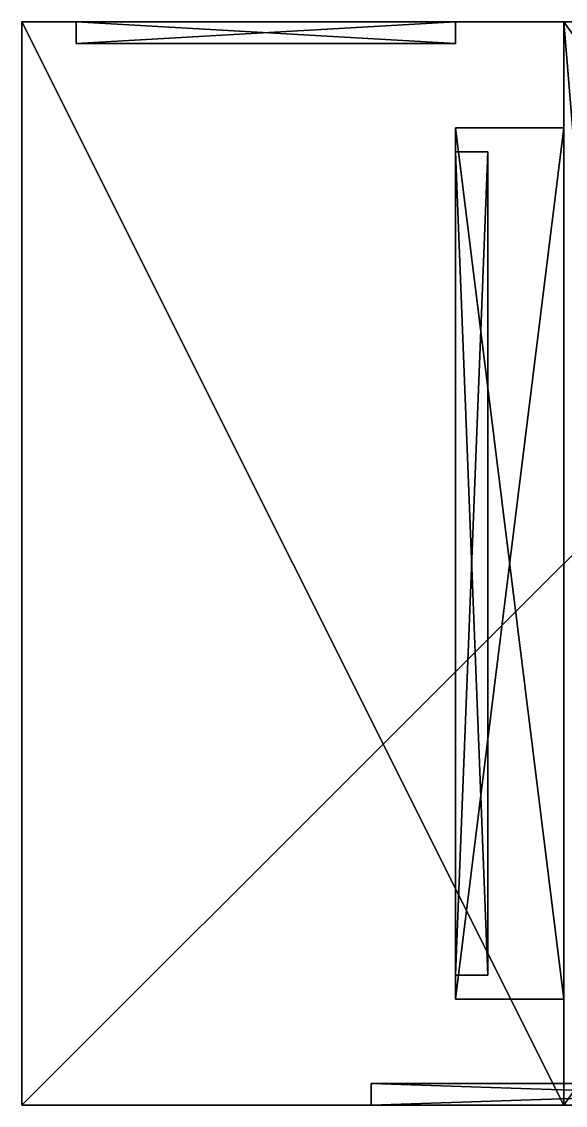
# Model space of a CAD drawing. Extents: x 0 to 1, y 0 to 1.
# Drawn here: x 0 to 0.501, y 0 to 1 of the extents above; entities that cross this region are included whole.
import ezdxf

# ---------------------------------------------------------------- set-up
doc = ezdxf.new("R2010")
doc.units = 0
doc.layers.get('0').update_dxf_attribs({"color": 13, "linetype": 'CONTINUOUS'})

msp = doc.modelspace()

# ---------------------------------------------------------------- linework, layer by layer
at = {"color": 9}
for p, q in [((0, 1), (0, 0)), ((0.5, 1, 2), (0, 1, 2)), ((1, 1), (0, 1)), ((0, 1, 2), (0, 0, 2)), ((0, 1), (0, 1, 2)), ((0.0501, 1, 1.0354), (0.4001, 1, 1.0354)), ((0.4001, 1, 0.0654), (0.0501, 1, 0.0654)), ((0.0501, 1, 0.0654), (0.0501, 1, 1.0354)), ((0.0501, 1, 1.0354), (0.0501, 0.98, 1.0354)), ((0.0501, 1, 0.0654), (0.0501, 0.98, 0.0654)), ((0.4001, 1, 1.0354), (0.4001, 1, 0.0654)), ((0.4001, 1, 1.0354), (0.4001, 0.98, 1.0354)), ((0.4001, 1, 0.0654), (0.4001, 0.98, 0.0654)), ((0.5, 1, 2), (0.5, 0, 2)), ((0.5, 1, 1.5), (0.5, 1, 2)), ((0.5, 0, 1.5), (0.5, 1, 1.5)), ((0.5, 1, 1.5), (1, 1, 1)), ((0.0501, 0.98, 1.0354), (0.4001, 0.98, 1.0354)), ((0.4001, 0.98, 0.0654), (0.0501, 0.98, 0.0654)), ((0.0501, 0.98, 0.0654), (0.0501, 0.98, 1.0354)), ((0.4001, 0.98, 1.0354), (0.4001, 0.98, 0.0654)), ((0.4, 0.098, 1.598), (0.4, 0.902, 1.598)), ((0.4, 0.902, 1.598), (0.4, 0.902, 1.902)), ((0.4, 0.902, 1.902), (0.4, 0.098, 1.902)), ((0.5, 0.902, 1.598), (0.4, 0.902, 1.598)), ((0.5, 0.902, 1.902), (0.4, 0.902, 1.902)), ((0.5, 0.098, 1.598), (0.5, 0.902, 1.598)), ((0.5, 0.902, 1.598), (0.5, 0.902, 1.902)), ((0.5, 0.902, 1.902), (0.5, 0.098, 1.902)), ((0.4, 0.1202, 1.6202), (0.4, 0.8798, 1.6202)), ((0.4, 0.8798, 1.6202), (0.4, 0.8798, 1.8798)), ((0.4, 0.8798, 1.8798), (0.4, 0.1202, 1.8798)), ((0.4, 0.8798, 1.6202), (0.43, 0.8798, 1.6202)), ((0.4, 0.8798, 1.8798), (0.43, 0.8798, 1.8798)), ((0.43, 0.1202, 1.6202), (0.43, 0.8798, 1.6202)), ((0.43, 0.8798, 1.6202), (0.43, 0.8798, 1.8798)), ((0.43, 0.8798, 1.8798), (0.43, 0.1202, 1.8798)), ((0.4, 0.1202, 1.8798), (0.4, 0.1202, 1.6202)), ((0.4, 0.1202, 1.6202), (0.43, 0.1202, 1.6202)), ((0.4, 0.1202, 1.8798), (0.43, 0.1202, 1.8798)), ((0.43, 0.1202, 1.8798), (0.43, 0.1202, 1.6202)), ((0.4, 0.098, 1.902), (0.4, 0.098, 1.598)), ((0.5, 0.098, 1.598), (0.4, 0.098, 1.598)), ((0.5, 0.098, 1.902), (0.4, 0.098, 1.902)), ((0.5, 0.098, 1.902), (0.5, 0.098, 1.598)), ((0.3224, 0, 0.6745), (0.3224, 0.02, 0.6745)), ((0.3224, 0.02, 0.0745), (0.9224, 0.02, 0.0745)), ((0.3224, 0.02, 0.6745), (0.3224, 0.02, 0.0745)), ((0.3224, 0, 0.0745), (0.3224, 0.02, 0.0745)), ((0.9224, 0.02, 0.6745), (0.3224, 0.02, 0.6745)), ((0, 0), (1, 0)), ((0, 0), (0, 0, 2)), ((0, 0, 2), (0.5, 0, 2)), ((0.9224, 0, 0.6745), (0.3224, 0, 0.6745)), ((0.3224, 0, 0.6745), (0.3224, 0, 0.0745)), ((0.3224, 0, 0.0745), (0.9224, 0, 0.0745)), ((0.5, 0, 2), (0.5, 0, 1.5)), ((1, 0, 1), (0.5, 0, 1.5))]:
    msp.add_line(p, q, dxfattribs=at)

# ---------------------------------------------------------------- meshes
mesh = msp.add_polyface(dxfattribs=at)
corners = [(0, 1, 2), (0, 0), (0, 0, 2), (0, 1)]
mesh.append_faces([[corners[k] for k in face] for face in [(0, 1, 2), (1, 0, 3)]], dxfattribs={"vtx0": -1, "color": 9})
mesh = msp.add_polyface(dxfattribs=at)
corners = [(0, 1), (0.0501, 1, 0.0654), (1, 1), (0, 1, 2), (0.0501, 1, 1.0354), (0.4001, 1, 1.0354), (0.5, 1, 1.5), (0.5, 1, 2), (0.4001, 1, 0.0654), (1, 1, 1)]
mesh.append_faces([[corners[k] for k in face] for face in [(6, 3, 7)]], dxfattribs={"vtx0": -1, "color": 9})
mesh.append_faces([[corners[k] for k in face] for face in [(0, 1, 2), (1, 3, 4), (4, 3, 5), (2, 8, 9), (8, 2, 1), (9, 5, 6)]], dxfattribs={"vtx0": -1, "vtx1": -1, "color": 9})
mesh.append_faces([[corners[k] for k in face] for face in [(5, 3, 6)]], dxfattribs={"vtx0": -1, "vtx1": -1, "vtx2": -1, "color": 9})
mesh.append_faces([[corners[k] for k in face] for face in [(1, 0, 3), (9, 8, 5)]], dxfattribs={"vtx0": -1, "vtx2": -1, "color": 9})
mesh = msp.add_polyface(dxfattribs=at)
corners = [(0.5, 0, 2), (0, 1, 2), (0, 0, 2), (0.5, 1, 2)]
mesh.append_faces([[corners[k] for k in face] for face in [(0, 1, 2), (1, 0, 3)]], dxfattribs={"vtx0": -1, "color": 9})
mesh = msp.add_polyface(dxfattribs=at)
corners = [(1, 1), (0, 0), (0, 1), (1, 0)]
mesh.append_faces([[corners[k] for k in face] for face in [(0, 1, 2), (1, 0, 3)]], dxfattribs={"vtx0": -1, "color": 9})
mesh = msp.add_polyface(dxfattribs=at)
corners = [(0.4001, 1, 1.0354), (0.0501, 0.98, 1.0354), (0.0501, 1, 1.0354), (0.4001, 0.98, 1.0354)]
mesh.append_faces([[corners[k] for k in face] for face in [(0, 1, 2), (1, 0, 3)]], dxfattribs={"vtx0": -1, "color": 9})
mesh = msp.add_polyface(dxfattribs=at)
corners = [(0.4001, 0.98, 0.0654), (0.0501, 1, 0.0654), (0.0501, 0.98, 0.0654), (0.4001, 1, 0.0654)]
mesh.append_faces([[corners[k] for k in face] for face in [(0, 1, 2), (1, 0, 3)]], dxfattribs={"vtx0": -1, "color": 9})
mesh = msp.add_polyface(dxfattribs=at)
corners = [(0.0501, 1, 0.0654), (0.0501, 0.98, 1.0354), (0.0501, 0.98, 0.0654), (0.0501, 1, 1.0354)]
mesh.append_faces([[corners[k] for k in face] for face in [(0, 1, 2), (1, 0, 3)]], dxfattribs={"vtx0": -1, "color": 9})
mesh = msp.add_polyface(dxfattribs=at)
corners = [(0.4001, 1, 1.0354), (0.4001, 0.98, 0.0654), (0.4001, 0.98, 1.0354), (0.4001, 1, 0.0654)]
mesh.append_faces([[corners[k] for k in face] for face in [(0, 1, 2), (1, 0, 3)]], dxfattribs={"vtx0": -1, "color": 9})
mesh = msp.add_polyface(dxfattribs=at)
corners = [(0.5, 0, 1.5), (0.5, 0.098, 1.598), (0.5, 0, 2), (0.5, 1, 1.5), (0.5, 0.902, 1.598), (0.5, 0.902, 1.902), (0.5, 0.098, 1.902), (0.5, 1, 2)]
mesh.append_faces([[corners[k] for k in face] for face in [(0, 1, 2), (1, 3, 4), (4, 3, 5), (2, 6, 7), (6, 2, 1), (7, 5, 3)]], dxfattribs={"vtx0": -1, "vtx1": -1, "color": 9})
mesh.append_faces([[corners[k] for k in face] for face in [(1, 0, 3), (7, 6, 5)]], dxfattribs={"vtx0": -1, "vtx2": -1, "color": 9})
mesh = msp.add_polyface(dxfattribs=at)
corners = [(0.5, 0, 1.5), (0.5733, 0.1037, 1.4267), (0.5, 1, 1.5), (1, 0, 1), (0.9267, 0.1037, 1.0733), (0.9267, 0.8963, 1.0733), (0.5733, 0.8963, 1.4267), (1, 1, 1)]
mesh.append_faces([[corners[k] for k in face] for face in [(0, 1, 2), (1, 3, 4), (4, 3, 5), (2, 6, 7), (6, 2, 1), (7, 5, 3)]], dxfattribs={"vtx0": -1, "vtx1": -1, "color": 9})
mesh.append_faces([[corners[k] for k in face] for face in [(1, 0, 3), (7, 6, 5)]], dxfattribs={"vtx0": -1, "vtx2": -1, "color": 9})
mesh = msp.add_polyface(dxfattribs=at)
corners = [(0.0501, 0.98, 1.0354), (0.4001, 0.98, 0.0654), (0.0501, 0.98, 0.0654), (0.4001, 0.98, 1.0354)]
mesh.append_faces([[corners[k] for k in face] for face in [(0, 1, 2), (1, 0, 3)]], dxfattribs={"vtx0": -1, "color": 9})
mesh = msp.add_polyface(dxfattribs=at)
corners = [(0.4, 0.098, 1.598), (0.4, 0.1202, 1.6202), (0.4, 0.098, 1.902), (0.4, 0.902, 1.598), (0.4, 0.8798, 1.6202), (0.4, 0.8798, 1.8798), (0.4, 0.1202, 1.8798), (0.4, 0.902, 1.902)]
mesh.append_faces([[corners[k] for k in face] for face in [(0, 1, 2), (1, 3, 4), (4, 3, 5), (2, 6, 7), (6, 2, 1), (7, 5, 3)]], dxfattribs={"vtx0": -1, "vtx1": -1, "color": 9})
mesh.append_faces([[corners[k] for k in face] for face in [(1, 0, 3), (7, 6, 5)]], dxfattribs={"vtx0": -1, "vtx2": -1, "color": 9})
mesh = msp.add_polyface(dxfattribs=at)
corners = [(0.5, 0.098, 1.598), (0.4, 0.902, 1.598), (0.4, 0.098, 1.598), (0.5, 0.902, 1.598)]
mesh.append_faces([[corners[k] for k in face] for face in [(0, 1, 2), (1, 0, 3)]], dxfattribs={"vtx0": -1, "color": 9})
mesh = msp.add_polyface(dxfattribs=at)
corners = [(0.5, 0.902, 1.902), (0.4, 0.902, 1.598), (0.5, 0.902, 1.598), (0.4, 0.902, 1.902)]
mesh.append_faces([[corners[k] for k in face] for face in [(0, 1, 2), (1, 0, 3)]], dxfattribs={"vtx0": -1, "color": 9})
mesh = msp.add_polyface(dxfattribs=at)
corners = [(0.5, 0.902, 1.902), (0.4, 0.098, 1.902), (0.4, 0.902, 1.902), (0.5, 0.098, 1.902)]
mesh.append_faces([[corners[k] for k in face] for face in [(0, 1, 2), (1, 0, 3)]], dxfattribs={"vtx0": -1, "color": 9})
mesh = msp.add_polyface(dxfattribs=at)
corners = [(0.43, 0.8798, 1.6202), (0.4, 0.1202, 1.6202), (0.4, 0.8798, 1.6202), (0.43, 0.1202, 1.6202)]
mesh.append_faces([[corners[k] for k in face] for face in [(0, 1, 2), (1, 0, 3)]], dxfattribs={"vtx0": -1, "color": 9})
mesh = msp.add_polyface(dxfattribs=at)
corners = [(0.4, 0.8798, 1.8798), (0.43, 0.8798, 1.6202), (0.4, 0.8798, 1.6202), (0.43, 0.8798, 1.8798)]
mesh.append_faces([[corners[k] for k in face] for face in [(0, 1, 2), (1, 0, 3)]], dxfattribs={"vtx0": -1, "color": 9})
mesh = msp.add_polyface(dxfattribs=at)
corners = [(0.43, 0.1202, 1.8798), (0.4, 0.8798, 1.8798), (0.4, 0.1202, 1.8798), (0.43, 0.8798, 1.8798)]
mesh.append_faces([[corners[k] for k in face] for face in [(0, 1, 2), (1, 0, 3)]], dxfattribs={"vtx0": -1, "color": 9})
at = {"color": 147}
mesh = msp.add_polyface(dxfattribs=at)
corners = [(0.43, 0.8798, 1.6202), (0.43, 0.1202, 1.8798), (0.43, 0.1202, 1.6202), (0.43, 0.8798, 1.8798)]
mesh.append_faces([[corners[k] for k in face] for face in [(0, 1, 2), (1, 0, 3)]], dxfattribs={"vtx0": -1, "color": 147})
at = {"color": 9}
mesh = msp.add_polyface(dxfattribs=at)
corners = [(0.43, 0.1202, 1.8798), (0.4, 0.1202, 1.6202), (0.43, 0.1202, 1.6202), (0.4, 0.1202, 1.8798)]
mesh.append_faces([[corners[k] for k in face] for face in [(0, 1, 2), (1, 0, 3)]], dxfattribs={"vtx0": -1, "color": 9})
mesh = msp.add_polyface(dxfattribs=at)
corners = [(0.4, 0.098, 1.902), (0.5, 0.098, 1.598), (0.4, 0.098, 1.598), (0.5, 0.098, 1.902)]
mesh.append_faces([[corners[k] for k in face] for face in [(0, 1, 2), (1, 0, 3)]], dxfattribs={"vtx0": -1, "color": 9})
mesh = msp.add_polyface(dxfattribs=at)
corners = [(0.9224, 0.02, 0.6745), (0.3224, 0, 0.6745), (0.3224, 0.02, 0.6745), (0.9224, 0, 0.6745)]
mesh.append_faces([[corners[k] for k in face] for face in [(0, 1, 2), (1, 0, 3)]], dxfattribs={"vtx0": -1, "color": 9})
mesh = msp.add_polyface(dxfattribs=at)
corners = [(0.9224, 0.02, 0.6745), (0.3224, 0.02, 0.0745), (0.9224, 0.02, 0.0745), (0.3224, 0.02, 0.6745)]
mesh.append_faces([[corners[k] for k in face] for face in [(0, 1, 2), (1, 0, 3)]], dxfattribs={"vtx0": -1, "color": 9})
mesh = msp.add_polyface(dxfattribs=at)
corners = [(0.9224, 0, 0.0745), (0.3224, 0.02, 0.0745), (0.3224, 0, 0.0745), (0.9224, 0.02, 0.0745)]
mesh.append_faces([[corners[k] for k in face] for face in [(0, 1, 2), (1, 0, 3)]], dxfattribs={"vtx0": -1, "color": 9})
mesh = msp.add_polyface(dxfattribs=at)
corners = [(0.3224, 0.02, 0.0745), (0.3224, 0, 0.6745), (0.3224, 0, 0.0745), (0.3224, 0.02, 0.6745)]
mesh.append_faces([[corners[k] for k in face] for face in [(0, 1, 2), (1, 0, 3)]], dxfattribs={"vtx0": -1, "color": 9})
mesh = msp.add_polyface(dxfattribs=at)
corners = [(1, 0), (0.9224, 0, 0.0745), (0, 0), (1, 0, 1), (0.9224, 0, 0.6745), (0.3224, 0, 0.6745), (0.3224, 0, 0.0745), (0, 0, 2), (0.5, 0, 1.5), (0.5, 0, 2)]
mesh.append_faces([[corners[k] for k in face] for face in [(7, 8, 9)]], dxfattribs={"vtx0": -1, "color": 9})
mesh.append_faces([[corners[k] for k in face] for face in [(0, 1, 2), (1, 3, 4), (4, 3, 5), (2, 6, 7), (6, 2, 1), (8, 5, 3)]], dxfattribs={"vtx0": -1, "vtx1": -1, "color": 9})
mesh.append_faces([[corners[k] for k in face] for face in [(7, 5, 8)]], dxfattribs={"vtx0": -1, "vtx1": -1, "vtx2": -1, "color": 9})
mesh.append_faces([[corners[k] for k in face] for face in [(1, 0, 3), (7, 6, 5)]], dxfattribs={"vtx0": -1, "vtx2": -1, "color": 9})

doc.saveas('drawing.dxf')
